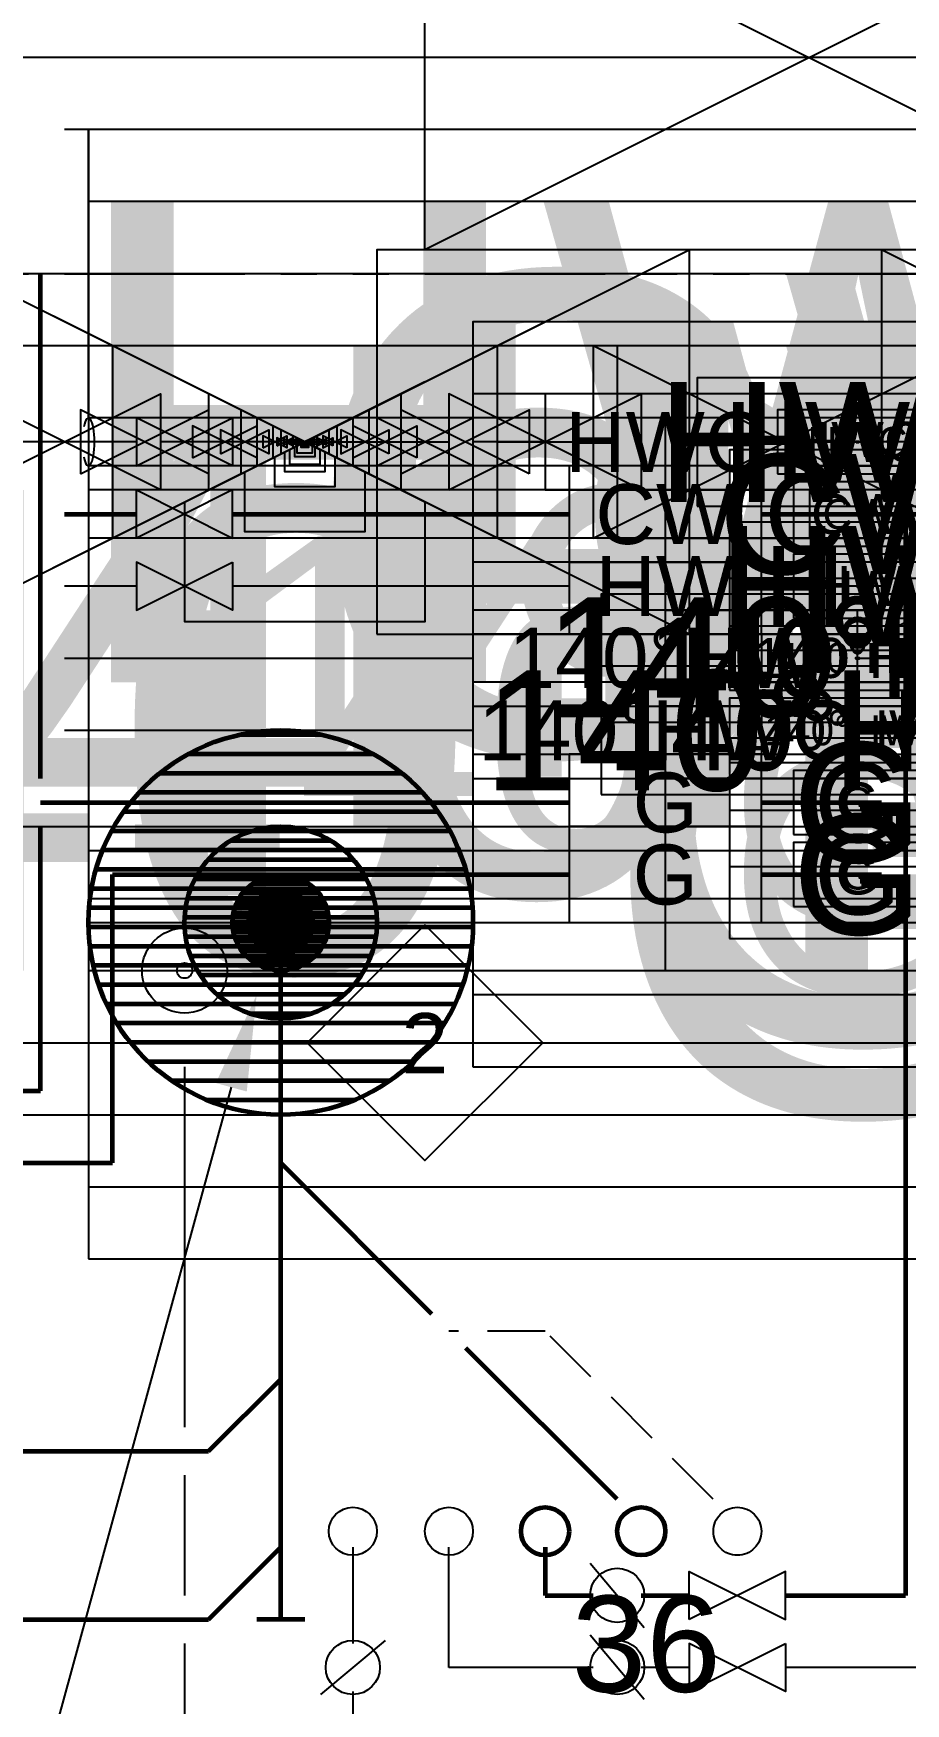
# Model space of a CAD drawing. Extents: x -3956 to 957, y -346 to 1886.
# Drawn here: x -2107.9 to -1999, y 162.2 to 370.7 of the extents above; entities that cross this region are included whole.
import ezdxf
from ezdxf.enums import TextEntityAlignment as Align

# ---------------------------------------------------------------- set-up
doc = ezdxf.new("R2010")
doc.units = 0
doc.header["$LTSCALE"] = 36
doc.header["$MEASUREMENT"] = 0
doc.linetypes.add('PHANTOM2', pattern=[1.25, 0.625, -0.125, 0.125, -0.125, 0.125, -0.125])
doc.linetypes.add('VENT', pattern=[0.3, 0.2, -0.1])
for name, color, linetype in [('G-ANNO-TEXT', 70, 'Continuous'), ('G-ANNO-TEXT @ 96', 70, 'Continuous'), ('P-14HW-N', 3, 'Continuous'), ('P-14HW-N @ 1 (1)', 3, 'Continuous'), ('P-14HW-N @ 1 (2)', 3, 'Continuous'), ('P-14HW-N @ 128', 3, 'Continuous'), ('P-14HW-N @ 192', 3, 'Continuous'), ('P-14HW-N @ 384', 3, 'Continuous'), ('P-14HW-N @ 48', 3, 'Continuous'), ('P-14HW-N @ 64', 3, 'Continuous'), ('P-14HW-N @ 768', 3, 'Continuous'), ('P-14HW-N @ 96', 3, 'Continuous'), ('P-14HWC-N', 2, 'Continuous'), ('P-14HWC-N @ 1 (1)', 2, 'Continuous'), ('P-14HWC-N @ 1 (2)', 2, 'Continuous'), ('P-14HWC-N @ 128', 2, 'Continuous'), ('P-14HWC-N @ 192', 2, 'Continuous'), ('P-14HWC-N @ 384', 2, 'Continuous'), ('P-14HWC-N @ 48', 2, 'Continuous'), ('P-14HWC-N @ 64', 2, 'Continuous'), ('P-14HWC-N @ 768', 2, 'Continuous'), ('P-14HWC-N @ 96', 2, 'Continuous'), ('P-HW-N', 1, 'Continuous'), ('P-HW-N @ 1 (1)', 1, 'Continuous'), ('P-HW-N @ 1 (2)', 1, 'Continuous'), ('P-HW-N @ 128', 1, 'Continuous'), ('P-HW-N @ 192', 1, 'Continuous'), ('P-HW-N @ 384', 1, 'Continuous'), ('P-HW-N @ 48', 1, 'Continuous'), ('P-HW-N @ 64', 1, 'Continuous'), ('P-HW-N @ 768', 1, 'Continuous'), ('P-HW-N @ 96', 1, 'Continuous'), ('P-HWC-N', 2, 'Continuous'), ('P-HWC-N @ 1 (1)', 2, 'Continuous'), ('P-HWC-N @ 1 (2)', 2, 'Continuous'), ('P-HWC-N @ 12', 2, 'Continuous'), ('P-HWC-N @ 128', 2, 'Continuous'), ('P-HWC-N @ 16', 2, 'Continuous'), ('P-HWC-N @ 192', 2, 'Continuous'), ('P-HWC-N @ 2', 2, 'Continuous'), ('P-HWC-N @ 24', 2, 'Continuous'), ('P-HWC-N @ 384', 2, 'Continuous'), ('P-HWC-N @ 4', 2, 'Continuous'), ('P-HWC-N @ 48', 2, 'Continuous'), ('P-HWC-N @ 64', 2, 'Continuous'), ('P-HWC-N @ 768', 2, 'Continuous'), ('P-HWC-N @ 8', 2, 'Continuous'), ('P-HWC-N @ 96', 2, 'Continuous'), ('P-SANV-N', 5, 'VENT'), ('P-SANV-N @ 96', 5, 'VENT'), ('P-STRM-N', 2, 'Continuous'), ('P-STRM-N @ 96', 2, 'Continuous')]:
    doc.layers.add(name, color=color, linetype=linetype)
for name, color, linetype, lineweight in [('P-CW-N', 4, 'Continuous', 60), ('P-CW-N @ 1 (1)', 4, 'Continuous', 60), ('P-CW-N @ 1 (2)', 4, 'Continuous', 60), ('P-CW-N @ 128', 4, 'Continuous', 60), ('P-CW-N @ 192', 4, 'Continuous', 60), ('P-CW-N @ 384', 4, 'Continuous', 60), ('P-CW-N @ 48', 4, 'Continuous', 60), ('P-CW-N @ 64', 4, 'Continuous', 60), ('P-CW-N @ 768', 4, 'Continuous', 60), ('P-CW-N @ 96', 4, 'Continuous', 60), ('P-GAS-N', 3, 'Continuous', 60), ('P-GAS-N @ 1 (1)', 3, 'Continuous', 60), ('P-GAS-N @ 1 (2)', 3, 'Continuous', 60), ('P-GAS-N @ 128', 3, 'Continuous', 60), ('P-GAS-N @ 192', 3, 'Continuous', 60), ('P-GAS-N @ 384', 3, 'Continuous', 60), ('P-GAS-N @ 48', 3, 'Continuous', 60), ('P-GAS-N @ 64', 3, 'Continuous', 60), ('P-GAS-N @ 768', 3, 'Continuous', 60), ('P-GAS-N @ 96', 3, 'Continuous', 60), ('P-SAN-N', 6, 'Continuous', 60), ('P-SAN-N @ 1 (1)', 6, 'Continuous', 60), ('P-SAN-N @ 1 (2)', 6, 'Continuous', 60), ('P-SAN-N @ 12', 6, 'Continuous', 60), ('P-SAN-N @ 128', 6, 'Continuous', 60), ('P-SAN-N @ 16', 6, 'Continuous', 60), ('P-SAN-N @ 192', 6, 'Continuous', 60), ('P-SAN-N @ 2', 6, 'Continuous', 60), ('P-SAN-N @ 24', 6, 'Continuous', 60), ('P-SAN-N @ 384', 6, 'Continuous', 60), ('P-SAN-N @ 4', 6, 'Continuous', 60), ('P-SAN-N @ 48', 6, 'Continuous', 60), ('P-SAN-N @ 64', 6, 'Continuous', 60), ('P-SAN-N @ 768', 6, 'Continuous', 60), ('P-SAN-N @ 8', 6, 'Continuous', 60), ('P-SAN-N @ 96', 6, 'Continuous', 60)]:
    doc.layers.add(name, color=color, linetype=linetype, lineweight=lineweight)
doc.layers.add('P-SAN-DFU', color=7, linetype='Continuous', plot=False)
doc.styles.add('Arial', font='arial.ttf')

# ---------------------------------------------------------------- blocks, each defined once
blk = doc.blocks.new('*U7')
blk.add_circle((0, 0), 0.0312)
blk = doc.blocks.new('*U13')
at = {"layer": 'DEFPOINTS'}
blk.add_lwpolyline([(-0.25, -0.0625), (0.25, -0.0625), (0.25, 0.0625), (-0.25, 0.0625)], close=True, dxfattribs=at)
at = {"insert": (0, 0.03957), "char_height": 0.078125, "width": 0.2237834, "attachment_point": 2, "style": 'Arial'}
blk.add_mtext('140%%DHW', dxfattribs=at)
blk = doc.blocks.new('*U1475')
at = {"layer": 'P-14HW-N @ 1 (1)', "linetype": 'ByBlock', "lineweight": -2}
blk.add_blockref('*U13', (-2005, 292.74), dxfattribs=at)
at = {"layer": 'P-14HW-N @ 1 (2)', "linetype": 'ByBlock', "lineweight": -2}
blk.add_blockref('*U13', (-2005, 292.74), dxfattribs=at)
at = {"layer": 'P-14HW-N @ 128', "linetype": 'ByBlock', "lineweight": -2, "xscale": 128, "yscale": 128, "zscale": 128}
blk.add_blockref('*U13', (-2005, 292.74), dxfattribs=at)
at = {"layer": 'P-14HW-N @ 192', "linetype": 'ByBlock', "lineweight": -2, "xscale": 192, "yscale": 192, "zscale": 192}
blk.add_blockref('*U13', (-2005, 292.74), dxfattribs=at)
at = {"layer": 'P-14HW-N @ 384', "linetype": 'ByBlock', "lineweight": -2, "xscale": 384, "yscale": 384, "zscale": 384}
blk.add_blockref('*U13', (-2005, 292.74), dxfattribs=at)
at = {"layer": 'P-14HW-N @ 48', "linetype": 'ByBlock', "lineweight": -2, "xscale": 48, "yscale": 48, "zscale": 48}
blk.add_blockref('*U13', (-2005, 292.74), dxfattribs=at)
at = {"layer": 'P-14HW-N @ 64', "linetype": 'ByBlock', "lineweight": -2, "xscale": 64, "yscale": 64, "zscale": 64}
blk.add_blockref('*U13', (-2005, 292.74), dxfattribs=at)
at = {"layer": 'P-14HW-N @ 768', "linetype": 'ByBlock', "lineweight": -2, "xscale": 768, "yscale": 768, "zscale": 768}
blk.add_blockref('*U13', (-2005, 292.74), dxfattribs=at)
at = {"layer": 'P-14HW-N @ 96', "linetype": 'ByBlock', "lineweight": -2, "xscale": 96, "yscale": 96, "zscale": 96}
blk.add_blockref('*U13', (-2029, 292.74), dxfattribs=at)
blk = doc.blocks.new('*U14')
at = {"layer": 'DEFPOINTS'}
blk.add_lwpolyline([(-0.25, -0.0625), (0.25, -0.0625), (0.25, 0.0625), (-0.25, 0.0625)], close=True, dxfattribs=at)
at = {"insert": (0, 0.03904), "char_height": 0.078125, "width": 0.340714, "attachment_point": 2, "style": 'Arial'}
blk.add_mtext('140%%DHWC', dxfattribs=at)
blk = doc.blocks.new('*U1476')
at = {"layer": 'P-14HWC-N @ 1 (1)', "linetype": 'ByBlock', "lineweight": -2}
blk.add_blockref('*U14', (-2005, 283.74), dxfattribs=at)
at = {"layer": 'P-14HWC-N @ 1 (2)', "linetype": 'ByBlock', "lineweight": -2}
blk.add_blockref('*U14', (-2005, 283.74), dxfattribs=at)
at = {"layer": 'P-14HWC-N @ 128', "linetype": 'ByBlock', "lineweight": -2, "xscale": 128, "yscale": 128, "zscale": 128}
blk.add_blockref('*U14', (-2005, 283.74), dxfattribs=at)
at = {"layer": 'P-14HWC-N @ 192', "linetype": 'ByBlock', "lineweight": -2, "xscale": 192, "yscale": 192, "zscale": 192}
blk.add_blockref('*U14', (-2005, 283.74), dxfattribs=at)
at = {"layer": 'P-14HWC-N @ 384', "linetype": 'ByBlock', "lineweight": -2, "xscale": 384, "yscale": 384, "zscale": 384}
blk.add_blockref('*U14', (-2005, 283.74), dxfattribs=at)
at = {"layer": 'P-14HWC-N @ 48', "linetype": 'ByBlock', "lineweight": -2, "xscale": 48, "yscale": 48, "zscale": 48}
blk.add_blockref('*U14', (-2005, 283.74), dxfattribs=at)
at = {"layer": 'P-14HWC-N @ 64', "linetype": 'ByBlock', "lineweight": -2, "xscale": 64, "yscale": 64, "zscale": 64}
blk.add_blockref('*U14', (-2005, 283.74), dxfattribs=at)
at = {"layer": 'P-14HWC-N @ 768', "linetype": 'ByBlock', "lineweight": -2, "xscale": 768, "yscale": 768, "zscale": 768}
blk.add_blockref('*U14', (-2005, 283.74), dxfattribs=at)
at = {"layer": 'P-14HWC-N @ 96', "linetype": 'ByBlock', "lineweight": -2, "xscale": 96, "yscale": 96, "zscale": 96}
blk.add_blockref('*U14', (-2029, 283.74), dxfattribs=at)
blk = doc.blocks.new('Gas Pipe Type')
at = {"layer": 'DEFPOINTS'}
blk.add_lwpolyline([(-0.125, -0.0625), (0.125, -0.0625), (0.125, 0.0625), (-0.125, 0.0625)], close=True, dxfattribs=at)
at = {"style": 'Arial'}
blk.add_text('G', height=0.07812, dxfattribs=at).set_placement((0, 0), align=Align.MIDDLE)
blk = doc.blocks.new('*U1477')
at = {"layer": 'P-GAS-N @ 1 (1)', "linetype": 'ByBlock', "lineweight": -2}
blk.add_blockref('Gas Pipe Type', (-2005, 274.74), dxfattribs=at)
at = {"layer": 'P-GAS-N @ 1 (2)', "linetype": 'ByBlock', "lineweight": -2}
blk.add_blockref('Gas Pipe Type', (-2005, 274.74), dxfattribs=at)
at = {"layer": 'P-GAS-N @ 128', "linetype": 'ByBlock', "lineweight": -2, "xscale": 128, "yscale": 128, "zscale": 128}
blk.add_blockref('Gas Pipe Type', (-2005, 274.74), dxfattribs=at)
at = {"layer": 'P-GAS-N @ 192', "linetype": 'ByBlock', "lineweight": -2, "xscale": 192, "yscale": 192, "zscale": 192}
blk.add_blockref('Gas Pipe Type', (-2005, 274.74), dxfattribs=at)
at = {"layer": 'P-GAS-N @ 384', "linetype": 'ByBlock', "lineweight": -2, "xscale": 384, "yscale": 384, "zscale": 384}
blk.add_blockref('Gas Pipe Type', (-2005, 274.74), dxfattribs=at)
at = {"layer": 'P-GAS-N @ 48', "linetype": 'ByBlock', "lineweight": -2, "xscale": 48, "yscale": 48, "zscale": 48}
blk.add_blockref('Gas Pipe Type', (-2005, 274.74), dxfattribs=at)
at = {"layer": 'P-GAS-N @ 64', "linetype": 'ByBlock', "lineweight": -2, "xscale": 64, "yscale": 64, "zscale": 64}
blk.add_blockref('Gas Pipe Type', (-2005, 274.74), dxfattribs=at)
at = {"layer": 'P-GAS-N @ 768', "linetype": 'ByBlock', "lineweight": -2, "xscale": 768, "yscale": 768, "zscale": 768}
blk.add_blockref('Gas Pipe Type', (-2005, 274.74), dxfattribs=at)
at = {"layer": 'P-GAS-N @ 96', "linetype": 'ByBlock', "lineweight": -2, "xscale": 96, "yscale": 96, "zscale": 96}
blk.add_blockref('Gas Pipe Type', (-2029, 274.74), dxfattribs=at)
blk = doc.blocks.new('*U1478')
at = {"layer": 'P-GAS-N @ 1 (1)', "linetype": 'ByBlock', "lineweight": -2}
blk.add_blockref('Gas Pipe Type', (-2005, 265.74), dxfattribs=at)
at = {"layer": 'P-GAS-N @ 1 (2)', "linetype": 'ByBlock', "lineweight": -2}
blk.add_blockref('Gas Pipe Type', (-2005, 265.74), dxfattribs=at)
at = {"layer": 'P-GAS-N @ 128', "linetype": 'ByBlock', "lineweight": -2, "xscale": 128, "yscale": 128, "zscale": 128}
blk.add_blockref('Gas Pipe Type', (-2005, 265.74), dxfattribs=at)
at = {"layer": 'P-GAS-N @ 192', "linetype": 'ByBlock', "lineweight": -2, "xscale": 192, "yscale": 192, "zscale": 192}
blk.add_blockref('Gas Pipe Type', (-2005, 265.74), dxfattribs=at)
at = {"layer": 'P-GAS-N @ 384', "linetype": 'ByBlock', "lineweight": -2, "xscale": 384, "yscale": 384, "zscale": 384}
blk.add_blockref('Gas Pipe Type', (-2005, 265.74), dxfattribs=at)
at = {"layer": 'P-GAS-N @ 48', "linetype": 'ByBlock', "lineweight": -2, "xscale": 48, "yscale": 48, "zscale": 48}
blk.add_blockref('Gas Pipe Type', (-2005, 265.74), dxfattribs=at)
at = {"layer": 'P-GAS-N @ 64', "linetype": 'ByBlock', "lineweight": -2, "xscale": 64, "yscale": 64, "zscale": 64}
blk.add_blockref('Gas Pipe Type', (-2005, 265.74), dxfattribs=at)
at = {"layer": 'P-GAS-N @ 768', "linetype": 'ByBlock', "lineweight": -2, "xscale": 768, "yscale": 768, "zscale": 768}
blk.add_blockref('Gas Pipe Type', (-2005, 265.74), dxfattribs=at)
at = {"layer": 'P-GAS-N @ 96', "linetype": 'ByBlock', "lineweight": -2, "xscale": 96, "yscale": 96, "zscale": 96}
blk.add_blockref('Gas Pipe Type', (-2029, 265.74), dxfattribs=at)
blk = doc.blocks.new('*U39')
at = {"layer": 'DEFPOINTS'}
blk.add_lwpolyline([(-0.125, -0.0625), (0.125, -0.0625), (0.125, 0.0625), (-0.125, 0.0625)], close=True, dxfattribs=at)
at = {"style": 'Arial'}
blk.add_text('HW', height=0.078125, dxfattribs=at).set_placement((0, 0), align=Align.MIDDLE)
blk = doc.blocks.new('*U1479')
at = {"layer": 'P-HW-N @ 1 (1)', "linetype": 'ByBlock', "lineweight": -2}
blk.add_blockref('*U39', (-2005, 301.74), dxfattribs=at)
at = {"layer": 'P-HW-N @ 1 (2)', "linetype": 'ByBlock', "lineweight": -2}
blk.add_blockref('*U39', (-2005, 301.74), dxfattribs=at)
at = {"layer": 'P-HW-N @ 128', "linetype": 'ByBlock', "lineweight": -2, "xscale": 128, "yscale": 128, "zscale": 128}
blk.add_blockref('*U39', (-2005, 301.74), dxfattribs=at)
at = {"layer": 'P-HW-N @ 192', "linetype": 'ByBlock', "lineweight": -2, "xscale": 192, "yscale": 192, "zscale": 192}
blk.add_blockref('*U39', (-2005, 301.74), dxfattribs=at)
at = {"layer": 'P-HW-N @ 384', "linetype": 'ByBlock', "lineweight": -2, "xscale": 384, "yscale": 384, "zscale": 384}
blk.add_blockref('*U39', (-2005, 301.74), dxfattribs=at)
at = {"layer": 'P-HW-N @ 48', "linetype": 'ByBlock', "lineweight": -2, "xscale": 48, "yscale": 48, "zscale": 48}
blk.add_blockref('*U39', (-2005, 301.74), dxfattribs=at)
at = {"layer": 'P-HW-N @ 64', "linetype": 'ByBlock', "lineweight": -2, "xscale": 64, "yscale": 64, "zscale": 64}
blk.add_blockref('*U39', (-2005, 301.74), dxfattribs=at)
at = {"layer": 'P-HW-N @ 768', "linetype": 'ByBlock', "lineweight": -2, "xscale": 768, "yscale": 768, "zscale": 768}
blk.add_blockref('*U39', (-2005, 301.74), dxfattribs=at)
at = {"layer": 'P-HW-N @ 96', "linetype": 'ByBlock', "lineweight": -2, "xscale": 96, "yscale": 96, "zscale": 96}
blk.add_blockref('*U39', (-2029, 301.74), dxfattribs=at)
blk = doc.blocks.new('*U10')
at = {"layer": 'DEFPOINTS'}
blk.add_lwpolyline([(-0.125, -0.0625), (0.125, -0.0625), (0.125, 0.0625), (-0.125, 0.0625)], close=True, dxfattribs=at)
at = {"style": 'Arial'}
blk.add_text('CW', height=0.078125, dxfattribs=at).set_placement((0, 0), align=Align.MIDDLE)
blk = doc.blocks.new('*U1480')
at = {"layer": 'P-CW-N @ 1 (1)', "linetype": 'ByBlock', "lineweight": -2}
blk.add_blockref('*U10', (-2005, 310.74), dxfattribs=at)
at = {"layer": 'P-CW-N @ 1 (2)', "linetype": 'ByBlock', "lineweight": -2}
blk.add_blockref('*U10', (-2005, 310.74), dxfattribs=at)
at = {"layer": 'P-CW-N @ 128', "linetype": 'ByBlock', "lineweight": -2, "xscale": 128, "yscale": 128, "zscale": 128}
blk.add_blockref('*U10', (-2005, 310.74), dxfattribs=at)
at = {"layer": 'P-CW-N @ 192', "linetype": 'ByBlock', "lineweight": -2, "xscale": 192, "yscale": 192, "zscale": 192}
blk.add_blockref('*U10', (-2005, 310.74), dxfattribs=at)
at = {"layer": 'P-CW-N @ 384', "linetype": 'ByBlock', "lineweight": -2, "xscale": 384, "yscale": 384, "zscale": 384}
blk.add_blockref('*U10', (-2005, 310.74), dxfattribs=at)
at = {"layer": 'P-CW-N @ 48', "linetype": 'ByBlock', "lineweight": -2, "xscale": 48, "yscale": 48, "zscale": 48}
blk.add_blockref('*U10', (-2005, 310.74), dxfattribs=at)
at = {"layer": 'P-CW-N @ 64', "linetype": 'ByBlock', "lineweight": -2, "xscale": 64, "yscale": 64, "zscale": 64}
blk.add_blockref('*U10', (-2005, 310.74), dxfattribs=at)
at = {"layer": 'P-CW-N @ 768', "linetype": 'ByBlock', "lineweight": -2, "xscale": 768, "yscale": 768, "zscale": 768}
blk.add_blockref('*U10', (-2005, 310.74), dxfattribs=at)
at = {"layer": 'P-CW-N @ 96', "linetype": 'ByBlock', "lineweight": -2, "xscale": 96, "yscale": 96, "zscale": 96}
blk.add_blockref('*U10', (-2029, 310.74), dxfattribs=at)
blk = doc.blocks.new('*U15')
at = {"layer": 'DEFPOINTS'}
blk.add_lwpolyline([(-0.15625, -0.0625), (0.15625, -0.0625), (0.15625, 0.0625), (-0.15625, 0.0625)], close=True, dxfattribs=at)
at = {"style": 'Arial'}
blk.add_text('HWC', height=0.078125, dxfattribs=at).set_placement((0, 0), align=Align.MIDDLE)
blk = doc.blocks.new('*U1481')
at = {"layer": 'P-HWC-N @ 1 (1)', "linetype": 'ByBlock', "lineweight": -2}
blk.add_blockref('*U15', (-2005, 319.74), dxfattribs=at)
at = {"layer": 'P-HWC-N @ 1 (2)', "linetype": 'ByBlock', "lineweight": -2}
blk.add_blockref('*U15', (-2005, 319.74), dxfattribs=at)
at = {"layer": 'P-HWC-N @ 128', "linetype": 'ByBlock', "lineweight": -2, "xscale": 128, "yscale": 128, "zscale": 128}
blk.add_blockref('*U15', (-2005, 319.74), dxfattribs=at)
at = {"layer": 'P-HWC-N @ 192', "linetype": 'ByBlock', "lineweight": -2, "xscale": 192, "yscale": 192, "zscale": 192}
blk.add_blockref('*U15', (-2005, 319.74), dxfattribs=at)
at = {"layer": 'P-HWC-N @ 384', "linetype": 'ByBlock', "lineweight": -2, "xscale": 384, "yscale": 384, "zscale": 384}
blk.add_blockref('*U15', (-2005, 319.74), dxfattribs=at)
at = {"layer": 'P-HWC-N @ 48', "linetype": 'ByBlock', "lineweight": -2, "xscale": 48, "yscale": 48, "zscale": 48}
blk.add_blockref('*U15', (-2005, 319.74), dxfattribs=at)
at = {"layer": 'P-HWC-N @ 64', "linetype": 'ByBlock', "lineweight": -2, "xscale": 64, "yscale": 64, "zscale": 64}
blk.add_blockref('*U15', (-2005, 319.74), dxfattribs=at)
at = {"layer": 'P-HWC-N @ 768', "linetype": 'ByBlock', "lineweight": -2, "xscale": 768, "yscale": 768, "zscale": 768}
blk.add_blockref('*U15', (-2005, 319.74), dxfattribs=at)
at = {"layer": 'P-HWC-N @ 96', "linetype": 'ByBlock', "lineweight": -2, "xscale": 96, "yscale": 96, "zscale": 96}
blk.add_blockref('*U15', (-2029, 319.74), dxfattribs=at)
blk = doc.blocks.new('DRAIN')
at = {"linetype": 'Continuous'}
blk.add_circle((0, 0), 0.0553, dxfattribs=at)
at = {"color": 7, "linetype": 'Continuous'}
blk.add_circle((0, 0), 0.01, dxfattribs=at)
blk = doc.blocks.new('DIAMOND TAG')
blk.add_lwpolyline([(0, -0.1533), (0.1533, 0), (0, 0.1533), (-0.1533, 0)], close=True)
at = {"style": 'Arial'}
blk.add_attdef('XXX', text='', height=0.0781, dxfattribs=at).set_placement((0, 0), align=Align.MIDDLE)
blk = doc.blocks.new('*U91')
for p, q in [((-0.0625, 0), (-0.09375, 0)), ((0.0625, 0), (0.09375, 0))]:
    blk.add_line(p, q)
at = {"linetype": 'Continuous'}
for points in [[(-0.21875, 0.03125), (-0.09375, -0.03125), (-0.09375, 0.03125), (-0.21875, -0.03125), (-0.21875, 0.03125)], [(-0.0195, -0.00975), (-0.0625, -0.03125), (-0.0625, 0.03125), (-0.0195, 0.00975)], [(0.0195, -0.00975), (0.0625, -0.03125), (0.0625, 0.03125), (0.0195, 0.00975)], [(0.21875, 0.03125), (0.09375, -0.03125), (0.09375, 0.03125), (0.21875, -0.03125), (0.21875, 0.03125)], [(-0.0195, 0.00975), (-0.0195, 0.02925), (0.0195, 0.02925), (0.0195, 0.00975)], [(-0.0195, -0.00975), (0, 0), (-0.0195, 0.00975)], [(0.0195, 0.00975), (0, 0), (0.0195, -0.00975)]]:
    blk.add_lwpolyline(points, dxfattribs=at)
blk = doc.blocks.new('*U1565')
at = {"layer": 'P-HWC-N @ 768', "xscale": 768, "yscale": 768, "zscale": 768, "rotation": 180}
blk.add_blockref('*U91', (-2194, 319.74), dxfattribs=at)
blk = doc.blocks.new('*U1566')
at = {"layer": 'P-HWC-N @ 1 (1)', "rotation": 180}
blk.add_blockref('*U91', (-2074, 319.74), dxfattribs=at)
at = {"layer": 'P-HWC-N @ 1 (2)', "rotation": 180}
blk.add_blockref('*U91', (-2074, 319.74), dxfattribs=at)
at = {"layer": 'P-HWC-N @ 12', "xscale": 12, "yscale": 12, "zscale": 12, "rotation": 180}
blk.add_blockref('*U91', (-2074, 319.74), dxfattribs=at)
at = {"layer": 'P-HWC-N @ 128', "xscale": 128, "yscale": 128, "zscale": 128, "rotation": 180}
blk.add_blockref('*U91', (-2074, 319.74), dxfattribs=at)
at = {"layer": 'P-HWC-N @ 16', "xscale": 16, "yscale": 16, "zscale": 16, "rotation": 180}
blk.add_blockref('*U91', (-2074, 319.74), dxfattribs=at)
at = {"layer": 'P-HWC-N @ 192', "xscale": 192, "yscale": 192, "zscale": 192, "rotation": 180}
blk.add_blockref('*U91', (-2074, 319.74), dxfattribs=at)
at = {"layer": 'P-HWC-N @ 2', "xscale": 2, "yscale": 2, "zscale": 2, "rotation": 180}
blk.add_blockref('*U91', (-2074, 319.74), dxfattribs=at)
at = {"layer": 'P-HWC-N @ 24', "xscale": 24, "yscale": 24, "zscale": 24, "rotation": 180}
blk.add_blockref('*U91', (-2074, 319.74), dxfattribs=at)
at = {"layer": 'P-HWC-N @ 384', "xscale": 384, "yscale": 384, "zscale": 384, "rotation": 180}
blk.add_blockref('*U91', (-2074, 319.74), dxfattribs=at)
at = {"layer": 'P-HWC-N @ 4', "xscale": 4, "yscale": 4, "zscale": 4, "rotation": 180}
blk.add_blockref('*U91', (-2074, 319.74), dxfattribs=at)
at = {"layer": 'P-HWC-N @ 48', "xscale": 48, "yscale": 48, "zscale": 48, "rotation": 180}
blk.add_blockref('*U91', (-2074, 319.74), dxfattribs=at)
at = {"layer": 'P-HWC-N @ 64', "xscale": 64, "yscale": 64, "zscale": 64, "rotation": 180}
blk.add_blockref('*U91', (-2074, 319.74), dxfattribs=at)
at = {"layer": 'P-HWC-N @ 768', "xscale": 768, "yscale": 768, "zscale": 768, "rotation": 180}
blk.add_blockref('*U91', (-2074, 319.74), dxfattribs=at)
at = {"layer": 'P-HWC-N @ 8', "xscale": 8, "yscale": 8, "zscale": 8, "rotation": 180}
blk.add_blockref('*U91', (-2074, 319.74), dxfattribs=at)
at = {"layer": 'P-HWC-N @ 96', "xscale": 96, "yscale": 96, "zscale": 96, "rotation": 180}
blk.add_blockref('*U91', (-2074, 319.74), dxfattribs=at)
blk = doc.blocks.new('*U1629')
at = {"layer": 'P-HWC-N @ 768', "xscale": 768, "yscale": 768, "zscale": 768}
blk.add_blockref('*U91', (-1891, 367.74), dxfattribs=at)
blk = doc.blocks.new('*U6')
h = blk.add_hatch()
h.set_pattern_fill('ANSI31', color=256, scale=0.025, angle=135)
edge = h.paths.add_edge_path()
edge.add_arc((0, 0), 0.03125, 0, 360)
blk.add_circle((0, 0), 0.03125)
blk = doc.blocks.new('*U1643')
at = {"layer": 'P-SAN-N @ 1 (1)'}
blk.add_blockref('*U6', (-2077, 259.74), dxfattribs=at)
at = {"layer": 'P-SAN-N @ 1 (2)'}
blk.add_blockref('*U6', (-2077, 259.74), dxfattribs=at)
at = {"layer": 'P-SAN-N @ 12', "xscale": 12, "yscale": 12, "zscale": 12}
blk.add_blockref('*U6', (-2077, 259.74), dxfattribs=at)
at = {"layer": 'P-SAN-N @ 128', "xscale": 128, "yscale": 128, "zscale": 128}
blk.add_blockref('*U6', (-2077, 259.74), dxfattribs=at)
at = {"layer": 'P-SAN-N @ 16', "xscale": 16, "yscale": 16, "zscale": 16}
blk.add_blockref('*U6', (-2077, 259.74), dxfattribs=at)
at = {"layer": 'P-SAN-N @ 192', "xscale": 192, "yscale": 192, "zscale": 192}
blk.add_blockref('*U6', (-2077, 259.74), dxfattribs=at)
at = {"layer": 'P-SAN-N @ 2', "xscale": 2, "yscale": 2, "zscale": 2}
blk.add_blockref('*U6', (-2077, 259.74), dxfattribs=at)
at = {"layer": 'P-SAN-N @ 24', "xscale": 24, "yscale": 24, "zscale": 24}
blk.add_blockref('*U6', (-2077, 259.74), dxfattribs=at)
at = {"layer": 'P-SAN-N @ 384', "xscale": 384, "yscale": 384, "zscale": 384}
blk.add_blockref('*U6', (-2077, 259.74), dxfattribs=at)
at = {"layer": 'P-SAN-N @ 4', "xscale": 4, "yscale": 4, "zscale": 4}
blk.add_blockref('*U6', (-2077, 259.74), dxfattribs=at)
at = {"layer": 'P-SAN-N @ 48', "xscale": 48, "yscale": 48, "zscale": 48}
blk.add_blockref('*U6', (-2077, 259.74), dxfattribs=at)
at = {"layer": 'P-SAN-N @ 64', "xscale": 64, "yscale": 64, "zscale": 64}
blk.add_blockref('*U6', (-2077, 259.74), dxfattribs=at)
at = {"layer": 'P-SAN-N @ 768', "xscale": 768, "yscale": 768, "zscale": 768}
blk.add_blockref('*U6', (-2077, 259.74), dxfattribs=at)
at = {"layer": 'P-SAN-N @ 8', "xscale": 8, "yscale": 8, "zscale": 8}
blk.add_blockref('*U6', (-2077, 259.74), dxfattribs=at)
at = {"layer": 'P-SAN-N @ 96', "xscale": 96, "yscale": 96, "zscale": 96}
blk.add_blockref('*U6', (-2077, 259.74), dxfattribs=at)
blk = doc.blocks.new('PIPE-PLAN')
at = {"linetype": 'Continuous'}
for p, q in [((-0.09375, -0.03125), (-0.09375, 0.03125)), ((-0.09375, 0), (0, 0))]:
    blk.add_line(p, q, dxfattribs=at)
blk = doc.blocks.new('LeaderNoteBlock')
blk.add_ellipse((0, 0), major_axis=(1, 0), ratio=0.25, start_param=5.387521, end_param=10.320443)

msp = doc.modelspace()

# ---------------------------------------------------------------- linework, layer by layer
at = {"color": 7, "linetype": 'Continuous'}
for p, q in [((-2038.37, 179.77), (-2031.63, 171.72)), ((-2063.97, 170.11), (-2072.03, 163.37)), ((-2031.63, 162.72), (-2038.37, 170.77))]:
    msp.add_line(p, q, dxfattribs=at)
at = {"linetype": 'Continuous'}
for points in [[(-2095, 307.74), (-2095, 313.74), (-2083, 307.74), (-2083, 313.74), (-2095, 307.74)], [(-2083, 304.74), (-2083, 298.74), (-2095, 304.74), (-2095, 298.74), (-2083, 304.74)], [(-2026, 172.74), (-2026, 178.74), (-2014, 172.74), (-2014, 178.74), (-2026, 172.74)], [(-2014, 169.74), (-2014, 163.74), (-2026, 169.74), (-2026, 163.74), (-2014, 169.74)]]:
    msp.add_lwpolyline(points, dxfattribs=at)
for centre in [(-2035, 175.74), (-2068, 166.74), (-2035, 166.74)]:
    msp.add_circle(centre, 3.38, dxfattribs=at)
at = {"layer": 'G-ANNO-TEXT', "linetype": 'PHANTOM2'}
msp.add_line((-2284, 340.74), (-1951, 340.74), dxfattribs=at)
at = {"layer": 'G-ANNO-TEXT'}
for points in [[(-2101, 322.74), (-2101, 358.74), (-2104, 358.74)], [(-2083.17, 239.17), (-2209, -220.26), (-2227, -220.26)]]:
    msp.add_lwpolyline(points, dxfattribs=at)
msp.add_solid([(-2085.1, 239.7), (-2080, 250.74), (-2081.24, 238.64)], dxfattribs=at)
at = {"layer": 'P-14HW-N'}
for p, q in [((-2104, 292.74), (-2053, 292.74)), ((-2005, 292.74), (-2002, 292.74))]:
    msp.add_line(p, q, dxfattribs=at)
at = {"layer": 'P-14HWC-N'}
for p, q in [((-2104, 283.74), (-2053, 283.74)), ((-2005, 283.74), (-2002, 283.74))]:
    msp.add_line(p, q, dxfattribs=at)
at = {"layer": 'P-CW-N'}
for p, q in [((-2104, 310.74), (-2095, 310.74)), ((-2083, 310.74), (-2041, 310.74)), ((-2017, 310.74), (-1984, 310.74)), ((-1999, 310.74), (-1999, 175.74)), ((-2044, 181.74), (-2044, 175.74)), ((-2044, 175.74), (-2038, 175.74)), ((-2032, 175.74), (-2026, 175.74)), ((-2014, 175.74), (-1999, 175.74))]:
    msp.add_line(p, q, dxfattribs=at)
at = {"layer": 'P-GAS-N'}
for p, q in [((-2107, 277.74), (-2107, 340.74)), ((-2107, 274.74), (-2041, 274.74)), ((-2017, 274.74), (-2002, 274.74)), ((-2107, 238.74), (-2107, 271.74)), ((-2098, 229.74), (-2098, 265.74)), ((-2098, 265.74), (-2041, 265.74)), ((-2017, 265.74), (-2002, 265.74)), ((-2122, 238.74), (-2107, 238.74)), ((-2122, 229.74), (-2098, 229.74))]:
    msp.add_line(p, q, dxfattribs=at)
at = {"layer": 'P-HW-N'}
for p, q in [((-2095, 301.74), (-2104, 301.74)), ((-2041, 301.74), (-2083, 301.74)), ((-2002, 301.74), (-2017, 301.74)), ((-2056, 166.74), (-2056, 181.74)), ((-2038, 166.74), (-2056, 166.74)), ((-2026, 166.74), (-2032, 166.74)), ((-1990, 166.74), (-2014, 166.74))]:
    msp.add_line(p, q, dxfattribs=at)
at = {"layer": 'P-HWC-N'}
for p, q in [((-2095, 319.74), (-2104, 319.74)), ((-2043.98, 319.74), (-2053, 319.74)), ((-1942, 319.74), (-2014.02, 319.74)), ((-2068, 181.74), (-2068, 169.74)), ((-2068, 163.74), (-2068, 157.74))]:
    msp.add_line(p, q, dxfattribs=at)
at = {"layer": 'P-SAN-N'}
for p, q in [((-2077, 181.74), (-2077, 259.74)), ((-2058.12, 210.86), (-2077, 229.74)), ((-2035, 187.74), (-2053.88, 206.62)), ((-2086, 193.74), (-2077, 202.74)), ((-2158, 193.74), (-2086, 193.74)), ((-2086, 172.74), (-2077, 181.74)), ((-2404, 172.74), (-2086, 172.74))]:
    msp.add_line(p, q, dxfattribs=at)
at = {"layer": 'P-SANV-N'}
for p, q in [((-2044, 208.74), (-2056, 208.74)), ((-2023, 187.74), (-2044, 208.74))]:
    msp.add_line(p, q, dxfattribs=at)
at = {"layer": 'P-STRM-N'}
for p, q in [((-2089, 241.74), (-2089, 196.74)), ((-2089, 190.74), (-2089, 175.74)), ((-2089, 169.74), (-2089, 157.74))]:
    msp.add_line(p, q, dxfattribs=at)

# ---------------------------------------------------------------- block references
at = {"layer": 'G-ANNO-TEXT', "xscale": 3, "yscale": 3, "zscale": 3, "rotation": 270}
msp.add_blockref('LeaderNoteBlock', (-2101, 319.74), dxfattribs=at)
at = {"layer": 'G-ANNO-TEXT @ 96'}
ref = msp.add_blockref('DIAMOND TAG', (-2059, 244.74), dxfattribs=dict(at, xscale=96, yscale=96, zscale=96, rotation=180))
ref.add_attrib('XXX', '2', dxfattribs={"layer": '0', "height": 7.5, "style": 'Arial'}).set_placement((-2059, 244.74), align=Align.MIDDLE)
at = {"layer": 'P-14HW-N'}
msp.add_blockref('*U1475', (0, 0), dxfattribs=at)
at = {"layer": 'P-14HWC-N'}
msp.add_blockref('*U1476', (0, 0), dxfattribs=at)
at = {"layer": 'P-CW-N'}
msp.add_blockref('*U1480', (0, 0), dxfattribs=at)
at = {"layer": 'P-CW-N @ 96', "xscale": 96, "yscale": 96, "zscale": 96, "rotation": 180}
msp.add_blockref('*U7', (-2044, 183.74), dxfattribs=at)
at = {"layer": 'P-GAS-N'}
for name in ['*U1477', '*U1478']:
    msp.add_blockref(name, (0, 0), dxfattribs=at)
at = {"layer": 'P-HW-N'}
msp.add_blockref('*U1479', (0, 0), dxfattribs=at)
at = {"layer": 'P-HW-N @ 96', "xscale": 96, "yscale": 96, "zscale": 96, "rotation": 180}
msp.add_blockref('*U7', (-2056, 183.74), dxfattribs=at)
msp.add_blockref('*U7', (-2056, 183.74), dxfattribs=at)
at = {"layer": 'P-HWC-N'}
for name in ['*U1629', '*U1481', '*U1565', '*U1566']:
    msp.add_blockref(name, (0, 0), dxfattribs=at)
at = {"layer": 'P-HWC-N @ 96', "xscale": 96, "yscale": 96, "zscale": 96, "rotation": 180}
msp.add_blockref('*U7', (-2068, 183.74), dxfattribs=at)
at = {"layer": 'P-SAN-N'}
msp.add_blockref('*U1643', (0, 0), dxfattribs=at)
at = {"layer": 'P-SAN-N @ 96', "xscale": 96, "yscale": 96, "zscale": 96}
for name, p, rotation in [('*U7', (-2032, 183.74), 180), ('PIPE-PLAN', (-2077, 181.74), 90)]:
    msp.add_blockref(name, p, dxfattribs=dict(at, rotation=rotation))
at = {"layer": 'P-SANV-N @ 96', "xscale": 96, "yscale": 96, "zscale": 96, "rotation": 180}
msp.add_blockref('*U7', (-2020, 183.74), dxfattribs=at)
at = {"layer": 'P-STRM-N @ 96', "xscale": 96, "yscale": 96, "zscale": 96}
msp.add_blockref('DRAIN', (-2089, 253.74), dxfattribs=at)

# ---------------------------------------------------------------- texts
at = {"layer": 'P-SAN-DFU', "color": 3, "style": 'Arial'}
msp.add_text('36', height=12, dxfattribs=at).set_placement((-2040.7, 163.69))

doc.saveas('drawing.dxf')
